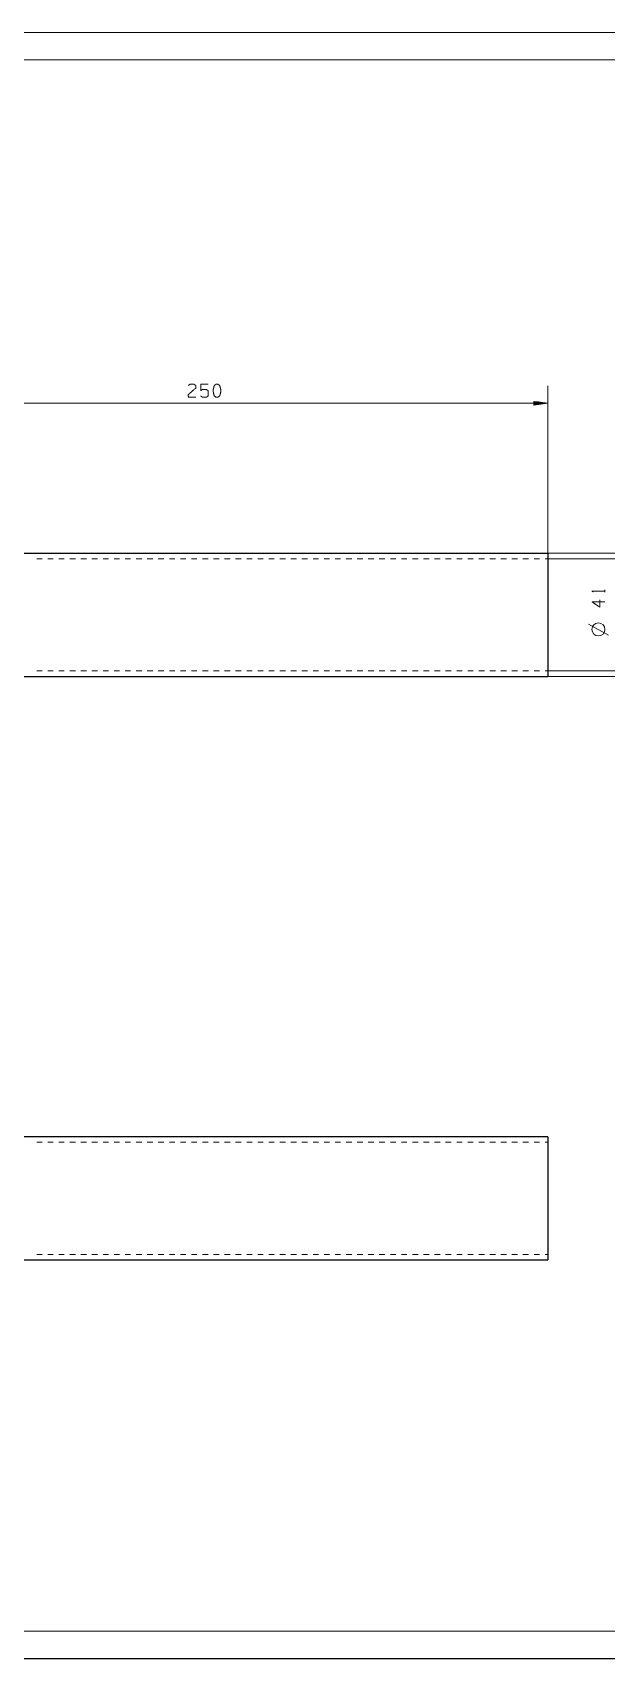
# Model space of a CAD drawing. Header units: millimetres. Extents: x 2210 to 79821, y -19430 to 2344.
# Drawn here: x 2903.2 to 3007.9, y 1492.8 to 1789.8 of the extents above; entities that cross this region are included whole.
import ezdxf

# ---------------------------------------------------------------- set-up
doc = ezdxf.new("R2010")
doc.units = ezdxf.units.MM
doc.layers.add('101', color=7, linetype='Continuous', true_color=0xffffff)

msp = doc.modelspace()

# ---------------------------------------------------------------- linework, layer by layer
msp.add_line((2209.78, 1492.82), (13049.16, 1492.82))
at = {"layer": '101', "color": 133, "linetype": 'Continuous', "lineweight": 18}
for p, q in [((3193.14, 1789.82), (2773.14, 1789.82)), ((3188.14, 1784.82), (2798.14, 1784.82)), ((2798.14, 1497.82), (3188.14, 1497.82)), ((2773.14, 1492.82), (3193.14, 1492.82))]:
    msp.add_line(p, q, dxfattribs=at)
at = {"layer": '101', "color": 22, "linetype": 'Continuous', "lineweight": 18}
for p, q in [((2997.19, 1694.7), (2997.19, 1725.29)), ((2872.19, 1722.11), (2997.19, 1722.11)), ((2997.19, 1722.11), (2994.65, 1722.45)), ((2994.65, 1722.45), (2994.65, 1721.78)), ((2994.65, 1722.44), (2994.68, 1722.44)), ((2994.65, 1722.44), (2994.68, 1722.44)), ((2994.65, 1722.39), (2995.07, 1722.39)), ((2994.65, 1722.34), (2995.45, 1722.34)), ((2994.65, 1722.29), (2995.84, 1722.29)), ((2994.65, 1722.24), (2996.22, 1722.24)), ((2994.65, 1722.19), (2996.61, 1722.19)), ((2994.65, 1722.14), (2997, 1722.14)), ((2994.65, 1721.78), (2997.19, 1722.11)), ((2994.65, 1722.09), (2997, 1722.09)), ((2994.65, 1722.04), (2996.61, 1722.04)), ((2994.65, 1721.99), (2996.22, 1721.99)), ((2994.65, 1721.93), (2995.84, 1721.93)), ((2994.65, 1721.88), (2995.45, 1721.88)), ((2994.65, 1721.83), (2995.07, 1721.83)), ((2994.65, 1721.78), (2994.68, 1721.78)), ((2994.65, 1721.78), (2994.68, 1721.78)), ((2997.19, 1694.7), (3023.89, 1694.7)), ((2997.19, 1693.7), (3012.67, 1693.7)), ((2997.19, 1673.2), (3012.67, 1673.2)), ((2997.19, 1672.2), (3023.89, 1672.2))]:
    msp.add_line(p, q, dxfattribs=at)
at = {"layer": '101', "color": 92, "linetype": 'Continuous', "lineweight": 25}
for p, q in [((2872.19, 1694.7), (2997.19, 1694.7)), ((2872.19, 1672.2), (2997.19, 1672.2)), ((2997.19, 1588.13), (2872.19, 1588.13)), ((2872.19, 1565.63), (2997.19, 1565.63))]:
    msp.add_line(p, q, dxfattribs=at)
at = {"layer": '101', "color": 53, "linetype": 'Continuous', "lineweight": 18}
for p, q in [((2903.94, 1693.7), (2904.95, 1693.7)), ((2905.96, 1693.7), (2906.97, 1693.7)), ((2907.98, 1693.7), (2908.98, 1693.7)), ((2909.99, 1693.7), (2911, 1693.7)), ((2912.01, 1693.7), (2913.02, 1693.7)), ((2914.02, 1693.7), (2915.03, 1693.7)), ((2916.04, 1693.7), (2917.05, 1693.7)), ((2918.06, 1693.7), (2919.06, 1693.7)), ((2920.07, 1693.7), (2921.08, 1693.7)), ((2922.09, 1693.7), (2923.1, 1693.7)), ((2924.1, 1693.7), (2925.11, 1693.7)), ((2926.12, 1693.7), (2927.13, 1693.7)), ((2928.14, 1693.7), (2929.14, 1693.7)), ((2930.15, 1693.7), (2931.16, 1693.7)), ((2932.17, 1693.7), (2933.18, 1693.7)), ((2934.19, 1693.7), (2935.19, 1693.7)), ((2936.2, 1693.7), (2937.21, 1693.7)), ((2938.22, 1693.7), (2939.23, 1693.7)), ((2940.23, 1693.7), (2941.24, 1693.7)), ((2942.25, 1693.7), (2943.26, 1693.7)), ((2944.27, 1693.7), (2945.27, 1693.7)), ((2946.28, 1693.7), (2947.29, 1693.7)), ((2948.3, 1693.7), (2949.31, 1693.7)), ((2950.31, 1693.7), (2951.32, 1693.7)), ((2952.33, 1693.7), (2953.34, 1693.7)), ((2954.35, 1693.7), (2955.35, 1693.7)), ((2956.36, 1693.7), (2957.37, 1693.7)), ((2958.38, 1693.7), (2959.39, 1693.7)), ((2960.39, 1693.7), (2961.4, 1693.7)), ((2962.41, 1693.7), (2963.42, 1693.7)), ((2964.43, 1693.7), (2965.44, 1693.7)), ((2966.44, 1693.7), (2967.45, 1693.7)), ((2968.46, 1693.7), (2969.47, 1693.7)), ((2970.48, 1693.7), (2971.48, 1693.7)), ((2972.49, 1693.7), (2973.5, 1693.7)), ((2974.51, 1693.7), (2975.52, 1693.7)), ((2976.52, 1693.7), (2977.53, 1693.7)), ((2978.54, 1693.7), (2979.55, 1693.7)), ((2980.56, 1693.7), (2981.56, 1693.7)), ((2982.57, 1693.7), (2983.58, 1693.7)), ((2984.59, 1693.7), (2985.6, 1693.7)), ((2986.6, 1693.7), (2987.61, 1693.7)), ((2988.62, 1693.7), (2989.63, 1693.7)), ((2990.64, 1693.7), (2991.64, 1693.7)), ((2992.65, 1693.7), (2993.66, 1693.7)), ((2994.67, 1693.7), (2995.68, 1693.7)), ((2996.69, 1693.7), (2997.19, 1693.7)), ((2903.94, 1673.2), (2904.95, 1673.2)), ((2905.96, 1673.2), (2906.97, 1673.2)), ((2907.98, 1673.2), (2908.98, 1673.2)), ((2909.99, 1673.2), (2911, 1673.2)), ((2912.01, 1673.2), (2913.02, 1673.2)), ((2914.02, 1673.2), (2915.03, 1673.2)), ((2916.04, 1673.2), (2917.05, 1673.2)), ((2918.06, 1673.2), (2919.06, 1673.2)), ((2920.07, 1673.2), (2921.08, 1673.2)), ((2922.09, 1673.2), (2923.1, 1673.2)), ((2924.1, 1673.2), (2925.11, 1673.2)), ((2926.12, 1673.2), (2927.13, 1673.2)), ((2928.14, 1673.2), (2929.14, 1673.2)), ((2930.15, 1673.2), (2931.16, 1673.2)), ((2932.17, 1673.2), (2933.18, 1673.2)), ((2934.19, 1673.2), (2935.19, 1673.2)), ((2936.2, 1673.2), (2937.21, 1673.2)), ((2938.22, 1673.2), (2939.23, 1673.2)), ((2940.23, 1673.2), (2941.24, 1673.2)), ((2942.25, 1673.2), (2943.26, 1673.2)), ((2944.27, 1673.2), (2945.27, 1673.2)), ((2946.28, 1673.2), (2947.29, 1673.2)), ((2948.3, 1673.2), (2949.31, 1673.2)), ((2950.31, 1673.2), (2951.32, 1673.2)), ((2952.33, 1673.2), (2953.34, 1673.2)), ((2954.35, 1673.2), (2955.35, 1673.2)), ((2956.36, 1673.2), (2957.37, 1673.2)), ((2958.38, 1673.2), (2959.39, 1673.2)), ((2960.39, 1673.2), (2961.4, 1673.2)), ((2962.41, 1673.2), (2963.42, 1673.2)), ((2964.43, 1673.2), (2965.44, 1673.2)), ((2966.44, 1673.2), (2967.45, 1673.2)), ((2968.46, 1673.2), (2969.47, 1673.2)), ((2970.48, 1673.2), (2971.48, 1673.2)), ((2972.49, 1673.2), (2973.5, 1673.2)), ((2974.51, 1673.2), (2975.52, 1673.2)), ((2976.52, 1673.2), (2977.53, 1673.2)), ((2978.54, 1673.2), (2979.55, 1673.2)), ((2980.56, 1673.2), (2981.56, 1673.2)), ((2982.57, 1673.2), (2983.58, 1673.2)), ((2984.59, 1673.2), (2985.6, 1673.2)), ((2986.6, 1673.2), (2987.61, 1673.2)), ((2988.62, 1673.2), (2989.63, 1673.2)), ((2990.64, 1673.2), (2991.64, 1673.2)), ((2992.65, 1673.2), (2993.66, 1673.2)), ((2994.67, 1673.2), (2995.68, 1673.2)), ((2996.69, 1673.2), (2997.19, 1673.2)), ((2904.95, 1587.13), (2903.94, 1587.13)), ((2906.97, 1587.13), (2905.96, 1587.13)), ((2908.98, 1587.13), (2907.98, 1587.13)), ((2911, 1587.13), (2909.99, 1587.13)), ((2913.02, 1587.13), (2912.01, 1587.13)), ((2915.03, 1587.13), (2914.02, 1587.13)), ((2917.05, 1587.13), (2916.04, 1587.13)), ((2919.06, 1587.13), (2918.06, 1587.13)), ((2921.08, 1587.13), (2920.07, 1587.13)), ((2923.1, 1587.13), (2922.09, 1587.13)), ((2925.11, 1587.13), (2924.1, 1587.13)), ((2927.13, 1587.13), (2926.12, 1587.13)), ((2929.14, 1587.13), (2928.14, 1587.13)), ((2931.16, 1587.13), (2930.15, 1587.13)), ((2933.18, 1587.13), (2932.17, 1587.13)), ((2935.19, 1587.13), (2934.19, 1587.13)), ((2937.21, 1587.13), (2936.2, 1587.13)), ((2939.23, 1587.13), (2938.22, 1587.13)), ((2941.24, 1587.13), (2940.23, 1587.13)), ((2943.26, 1587.13), (2942.25, 1587.13)), ((2945.27, 1587.13), (2944.27, 1587.13)), ((2947.29, 1587.13), (2946.28, 1587.13)), ((2949.31, 1587.13), (2948.3, 1587.13)), ((2951.32, 1587.13), (2950.31, 1587.13)), ((2953.34, 1587.13), (2952.33, 1587.13)), ((2955.35, 1587.13), (2954.35, 1587.13)), ((2957.37, 1587.13), (2956.36, 1587.13)), ((2959.39, 1587.13), (2958.38, 1587.13)), ((2961.4, 1587.13), (2960.39, 1587.13)), ((2963.42, 1587.13), (2962.41, 1587.13)), ((2965.44, 1587.13), (2964.43, 1587.13)), ((2967.45, 1587.13), (2966.44, 1587.13)), ((2969.47, 1587.13), (2968.46, 1587.13)), ((2971.48, 1587.13), (2970.48, 1587.13)), ((2973.5, 1587.13), (2972.49, 1587.13)), ((2975.52, 1587.13), (2974.51, 1587.13)), ((2977.53, 1587.13), (2976.52, 1587.13)), ((2979.55, 1587.13), (2978.54, 1587.13)), ((2981.56, 1587.13), (2980.56, 1587.13)), ((2983.58, 1587.13), (2982.57, 1587.13)), ((2985.6, 1587.13), (2984.59, 1587.13)), ((2987.61, 1587.13), (2986.6, 1587.13)), ((2989.63, 1587.13), (2988.62, 1587.13)), ((2991.64, 1587.13), (2990.64, 1587.13)), ((2993.66, 1587.13), (2992.65, 1587.13)), ((2995.68, 1587.13), (2994.67, 1587.13)), ((2997.19, 1587.13), (2996.69, 1587.13)), ((2903.94, 1566.63), (2904.95, 1566.63)), ((2905.96, 1566.63), (2906.97, 1566.63)), ((2907.98, 1566.63), (2908.98, 1566.63)), ((2909.99, 1566.63), (2911, 1566.63)), ((2912.01, 1566.63), (2913.02, 1566.63)), ((2914.02, 1566.63), (2915.03, 1566.63)), ((2916.04, 1566.63), (2917.05, 1566.63)), ((2918.06, 1566.63), (2919.06, 1566.63)), ((2920.07, 1566.63), (2921.08, 1566.63)), ((2922.09, 1566.63), (2923.1, 1566.63)), ((2924.1, 1566.63), (2925.11, 1566.63)), ((2926.12, 1566.63), (2927.13, 1566.63)), ((2928.14, 1566.63), (2929.14, 1566.63)), ((2930.15, 1566.63), (2931.16, 1566.63)), ((2932.17, 1566.63), (2933.18, 1566.63)), ((2934.19, 1566.63), (2935.19, 1566.63)), ((2936.2, 1566.63), (2937.21, 1566.63)), ((2938.22, 1566.63), (2939.23, 1566.63)), ((2940.23, 1566.63), (2941.24, 1566.63)), ((2942.25, 1566.63), (2943.26, 1566.63)), ((2944.27, 1566.63), (2945.27, 1566.63)), ((2946.28, 1566.63), (2947.29, 1566.63)), ((2948.3, 1566.63), (2949.31, 1566.63)), ((2950.31, 1566.63), (2951.32, 1566.63)), ((2952.33, 1566.63), (2953.34, 1566.63)), ((2954.35, 1566.63), (2955.35, 1566.63)), ((2956.36, 1566.63), (2957.37, 1566.63)), ((2958.38, 1566.63), (2959.39, 1566.63)), ((2960.39, 1566.63), (2961.4, 1566.63)), ((2962.41, 1566.63), (2963.42, 1566.63)), ((2964.43, 1566.63), (2965.44, 1566.63)), ((2966.44, 1566.63), (2967.45, 1566.63)), ((2968.46, 1566.63), (2969.47, 1566.63)), ((2970.48, 1566.63), (2971.48, 1566.63)), ((2972.49, 1566.63), (2973.5, 1566.63)), ((2974.51, 1566.63), (2975.52, 1566.63)), ((2976.52, 1566.63), (2977.53, 1566.63)), ((2978.54, 1566.63), (2979.55, 1566.63)), ((2980.56, 1566.63), (2981.56, 1566.63)), ((2982.57, 1566.63), (2983.58, 1566.63)), ((2984.59, 1566.63), (2985.6, 1566.63)), ((2986.6, 1566.63), (2987.61, 1566.63)), ((2988.62, 1566.63), (2989.63, 1566.63)), ((2990.64, 1566.63), (2991.64, 1566.63)), ((2992.65, 1566.63), (2993.66, 1566.63)), ((2994.67, 1566.63), (2995.68, 1566.63)), ((2996.69, 1566.63), (2997.19, 1566.63))]:
    msp.add_line(p, q, dxfattribs=at)
at = {"layer": '101', "color": 72, "linetype": 'Continuous', "lineweight": 18}
for p, q in [((3007.61, 1687.58), (3007.61, 1688.01)), ((3008.25, 1679.75), (3004.6, 1681.75))]:
    msp.add_line(p, q, dxfattribs=at)
msp.add_circle((3006.41, 1680.79), 1.2, dxfattribs=at)
for points, knots in [([(2931.61, 1725.35), (2931.93, 1725.58), (2932.62, 1725.58), (2932.95, 1725.35), (2932.95, 1724.88), (2931.59, 1723.68), (2931.61, 1723.2), (2932.95, 1723.2)], [0, 0, 0.069692, 0.192979, 0.265275, 0.350226, 0.674741, 0.759751, 1, 1]), ([(2933.87, 1723.43), (2934.2, 1723.2), (2934.89, 1723.2), (2935.23, 1723.43), (2935.23, 1724.38), (2934.89, 1724.63), (2934.2, 1724.63), (2933.87, 1724.4), (2933.87, 1725.58), (2935.23, 1725.58)], [0, 0, 0.062228, 0.168344, 0.230572, 0.376816, 0.441265, 0.54738, 0.609608, 0.79049, 1, 1]), ([(2936.99, 1723.2), (2937.33, 1723.45), (2937.51, 1724.15), (2937.51, 1724.63), (2937.33, 1725.35), (2936.99, 1725.58), (2936.66, 1725.58), (2936.32, 1725.35), (2936.15, 1724.63), (2936.16, 1724.15), (2936.32, 1723.45), (2936.66, 1723.2), (2936.99, 1723.2)], [0, 0, 0.067525, 0.183972, 0.260583, 0.380942, 0.446141, 0.500306, 0.565504, 0.685864, 0.762527, 0.87831, 0.945835, 1, 1]), ([(3005.44, 1687.65), (3005.24, 1687.79), (3007.61, 1687.79)], [0, 0, 0.093489, 1, 1]), ([(3006.66, 1686.19), (3006.66, 1684.85), (3005.24, 1685.85), (3007.61, 1685.85)], [0, 0, 0.245868, 0.565295, 1, 1])]:
    msp.add_open_spline(points, degree=1, knots=knots, dxfattribs=at)
at = {"layer": '101', "color": 92, "linetype": 'Continuous', "lineweight": 25}
for points, knots in [([(2997.19, 1694.7), (2997.19, 1694.29), (2997.19, 1693.07), (2997.19, 1691.13), (2997.19, 1688.63), (2997.19, 1685.74), (2997.19, 1682.69), (2997.19, 1679.69), (2997.19, 1678.28), (2997.19, 1675.78), (2997.19, 1674.73), (2997.19, 1673.14), (2997.19, 1672.31), (2997.19, 1672.2)], [0, 0, 0.018542, 0.072791, 0.158724, 0.269968, 0.398272, 0.534121, 0.66744, 0.730033, 0.841277, 0.887856, 0.958606, 0.995343, 1, 1]), ([(2997.19, 1588.13), (2997.19, 1588.01), (2997.19, 1587.11), (2997.19, 1585.38), (2997.19, 1582.96), (2997.19, 1580.05), (2997.19, 1576.88)], [0, 0, 0.010179, 0.090368, 0.244251, 0.459359, 0.718267, 1, 1]), ([(2997.19, 1576.88), (2997.19, 1573.71), (2997.19, 1570.8), (2997.19, 1568.38), (2997.19, 1566.65), (2997.19, 1566.08), (2997.19, 1565.63)], [0, 0, 0.281733, 0.540641, 0.75575, 0.909632, 0.959493, 1, 1])]:
    msp.add_open_spline(points, degree=1, knots=knots, dxfattribs=at)

doc.saveas('drawing.dxf')
